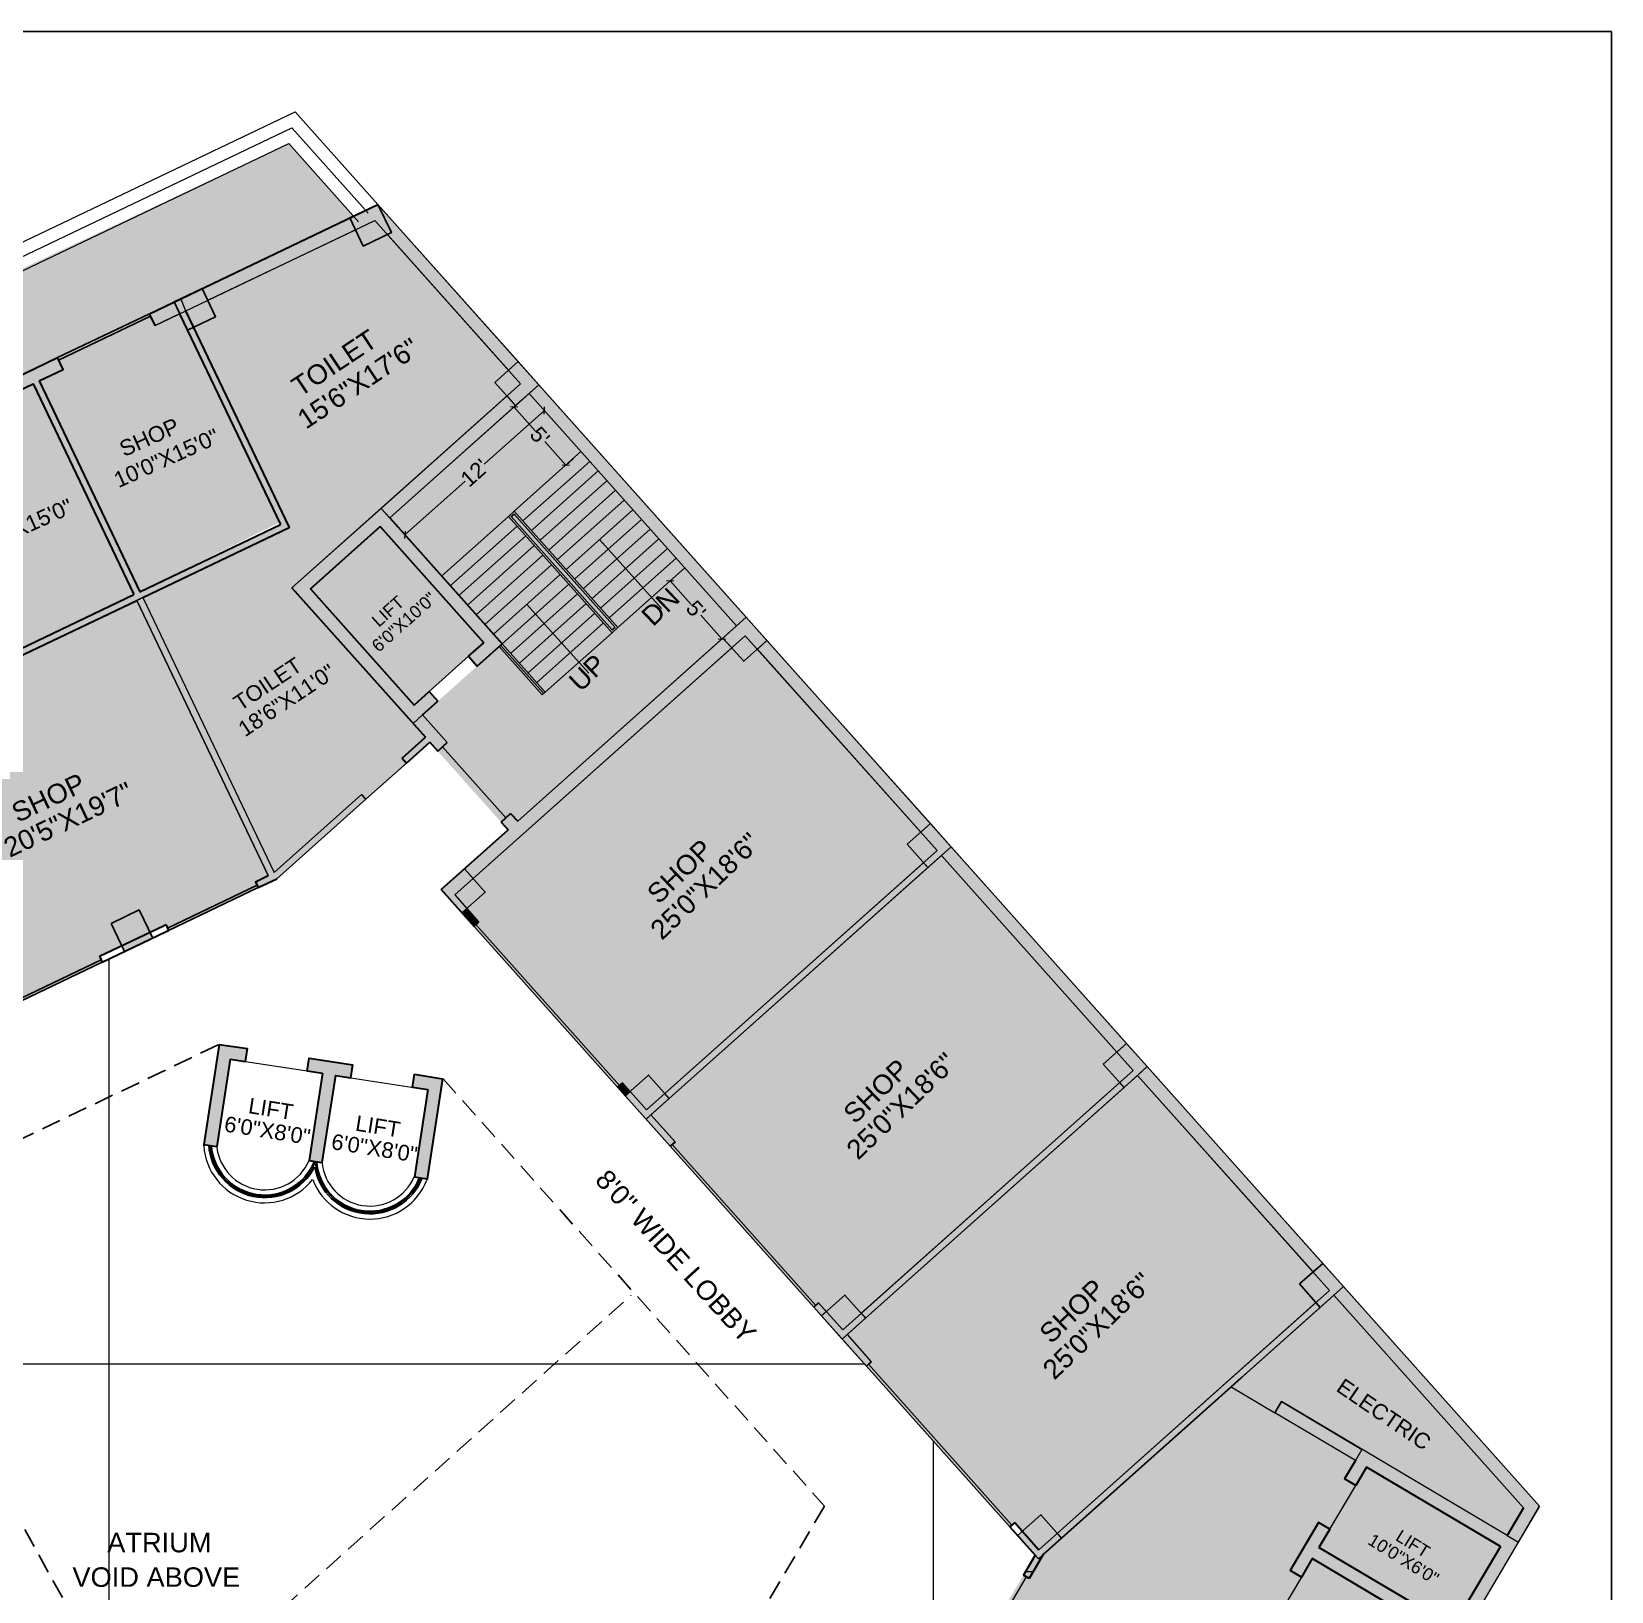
# Model space of a CAD drawing. Header units: inches. Extents: x -13956017 to 293115509, y -946740 to -305538.
# Drawn here: x 1197886 to 1199103, y -916675 to -915473 of the extents above; entities that cross this region are included whole.
import ezdxf

# ---------------------------------------------------------------- set-up
doc = ezdxf.new("R2010")
doc.units = ezdxf.units.IN
doc.header["$LTSCALE"] = 6
doc.header["$PDMODE"] = 2
doc.linetypes.add('DASHED', pattern=[0.75, 0.5, -0.25])
for name, color, linetype, lineweight in [('column', 240, 'Continuous', 25), ('floor hatch', 135, 'Continuous', 13), ('W', 250, 'Continuous', 5), ('wall', 7, 'Continuous', 30), ('wall high', 7, 'Continuous', 30)]:
    doc.layers.add(name, color=color, linetype=linetype, lineweight=lineweight)
for name, color, linetype in [('DIM', 7, 'Continuous'), ('TW', 5, 'Continuous'), ('WAL', 7, 'Continuous'), ('WID', 4, 'Continuous')]:
    doc.layers.add(name, color=color, linetype=linetype)
doc.styles.add('ARI', font='arial.ttf')
doc.linetypes.add('ZIGZAG', pattern='A,0.0001,-0.2,[131,ltypeshp.shx,S=0.2,R=0,X=-0.2,Y=0],-0.4,[131,ltypeshp.shx,S=0.2,R=180,X=0.2,Y=0],-0.2', length=0.8001)
doc.dimstyles.new('Copy(2) of AA', dxfattribs={"dimtxt": 12, "dimasz": 4, "dimexe": 0.18, "dimexo": 0, "dimgap": 0.09, "dimtad": 0, "dimdec": 0, "dimzin": 0, "dimdsep": 46, "dimlunit": 3, "dimtxsty": 'ARI', "dimblk": 'OBLIQUE', "dimcen": 0.09, "dimclrd": 7, "dimclre": 7, "dimclrt": 7, "dimadec": 0, "dimazin": 0, "dimtfac": 1, "dimtdec": 0, "dimtofl": 0, "dimtmove": 0, "dimatfit": 3, "dimfxl": 1, "dimtolj": 1, "dimtzin": 0, "dimlwd": 5, "dimlwe": 5, "dimarcsym": 0})

# ---------------------------------------------------------------- blocks, each defined once
blk = doc.blocks.new('_Oblique')
at = {"layer": 'DIM', "color": 0, "lineweight": -2}
blk.add_line((-0.5, -0.5), (0.5, 0.5), dxfattribs=at)
blk = doc.blocks.new('*D432')
at = {"layer": 'Defpoints', "color": 0, "ltscale": 10, "transparency": 16777216}
for p in [(1198280, -915763.9, 3969.1), (1198280.9, -915764.8), (1198172.6, -915859.8, 3969.1)]:
    blk.add_point(p, dxfattribs=at)
at = {"layer": 'W', "color": 7, "linetype": 'Continuous', "lineweight": 5, "ltscale": 10, "transparency": 16777216}
for p, q in [((1198280.9, -915764.8), (1198234.4, -915806.3)), ((1198280, -915763.9), (1198281, -915765)), ((1198173.4, -915860.7), (1198219.9, -915819.2)), ((1198172.6, -915859.8), (1198173.5, -915860.9))]:
    blk.add_line(p, q, dxfattribs=at)
at = {"layer": 'W', "color": 7, "lineweight": 5, "ltscale": 10, "transparency": 16777216, "xscale": 4, "yscale": 4, "zscale": 4}
for p, rotation in [((1198280.9, -915764.8), 41.74828806274309), ((1198173.4, -915860.7), 221.7482880627431)]:
    blk.add_blockref('_Oblique', p, dxfattribs=dict(at, rotation=rotation))
at = {"layer": 'W', "color": 7, "lineweight": 30, "ltscale": 10, "transparency": 16777216, "insert": (1198227.1, -915812.8), "char_height": 12, "attachment_point": 5, "rotation": 41.7483, "style": 'ARI'}
blk.add_mtext("\\A1;12'", dxfattribs=at)
blk = doc.blocks.new('*D433')
at = {"layer": 'Defpoints', "color": 0, "ltscale": 10, "transparency": 16777216}
for p in [(1198257.5, -915762.2), (1198263.4, -915756.9, 3969.1), (1198303.3, -915801.7, 3969.1)]:
    blk.add_point(p, dxfattribs=at)
at = {"layer": 'W', "color": 7, "linetype": 'Continuous', "lineweight": 5, "ltscale": 10, "transparency": 16777216}
for p, q in [((1198263.4, -915756.9), (1198257.3, -915762.3)), ((1198257.5, -915762.2), (1198273.7, -915780.4)), ((1198297.4, -915806.9), (1198281.2, -915788.7)), ((1198303.3, -915801.7), (1198297.3, -915807.1))]:
    blk.add_line(p, q, dxfattribs=at)
at = {"layer": 'W', "color": 7, "lineweight": 5, "ltscale": 10, "transparency": 16777216, "xscale": 4, "yscale": 4, "zscale": 4}
for p, rotation in [((1198257.5, -915762.2), 131.7482880627238), ((1198297.4, -915806.9), 311.7482880627239)]:
    blk.add_blockref('_Oblique', p, dxfattribs=dict(at, rotation=rotation))
at = {"layer": 'W', "color": 7, "lineweight": 30, "ltscale": 10, "transparency": 16777216, "insert": (1198277.4, -915784.6), "char_height": 12, "attachment_point": 5, "rotation": 311.7483, "style": 'ARI'}
blk.add_mtext("\\A1;5'", dxfattribs=at)
blk = doc.blocks.new('*D434')
at = {"layer": 'Defpoints', "color": 0, "ltscale": 10, "transparency": 16777216}
for p in [(1198380.1, -915894, 3969.1), (1198420.1, -915938.7, 3969.1), (1198417.7, -915940.8)]:
    blk.add_point(p, dxfattribs=at)
at = {"layer": 'W', "color": 7, "linetype": 'Continuous', "lineweight": 5, "ltscale": 10, "transparency": 16777216}
for p, q in [((1198380.1, -915894), (1198377.6, -915896.2)), ((1198377.8, -915896.1), (1198394, -915914.3)), ((1198417.7, -915940.8), (1198401.5, -915922.6)), ((1198420.1, -915938.7), (1198417.6, -915941))]:
    blk.add_line(p, q, dxfattribs=at)
at = {"layer": 'W', "color": 7, "lineweight": 5, "ltscale": 10, "transparency": 16777216, "xscale": 4, "yscale": 4, "zscale": 4}
for p, rotation in [((1198377.8, -915896.1), 131.7482880625018), ((1198417.7, -915940.8), 311.7482880625018)]:
    blk.add_blockref('_Oblique', p, dxfattribs=dict(at, rotation=rotation))
at = {"layer": 'W', "color": 7, "lineweight": 30, "ltscale": 10, "transparency": 16777216, "insert": (1198397.7, -915918.5), "char_height": 12, "attachment_point": 5, "rotation": 311.7483, "style": 'ARI'}
blk.add_mtext("\\A1;5'", dxfattribs=at)

msp = doc.modelspace()

# ---------------------------------------------------------------- hatches: boundary and pattern name
at = {"layer": 'column', "ltscale": 10}
h = msp.add_hatch(color=256, dxfattribs=at)
h.dxf.hatch_style = 1
h.paths.add_polyline_path([(1198131, -915616.5), (1198152.7, -915606.2), (1198163, -915627.8), (1198141.4, -915638.2)])
h = msp.add_hatch(color=256, dxfattribs=at)
h.dxf.hatch_style = 1
h.paths.add_polyline_path([(1197995.6, -915681.2), (1198017.2, -915670.9), (1198027.6, -915692.6), (1198005.9, -915702.9)])
h = msp.add_hatch(color=256, dxfattribs=at)
h.dxf.hatch_style = 1
h.paths.add_polyline_path([(1198242.7, -915743.2), (1198260.6, -915727.2), (1198276.6, -915745.1), (1198258.7, -915761.1)])
h = msp.add_hatch(color=256, dxfattribs=at)
h.dxf.hatch_style = 1
h.paths.add_polyline_path([(1198192.1, -915981.3), (1198180.5, -915991.7), (1198100.6, -915902.2), (1198154.3, -915854.3), (1198234.2, -915943.8), (1198222.5, -915954.2), (1198229.1, -915961.7), (1198248.3, -915944.6), (1198155.1, -915840.2), (1198086.4, -915901.4), (1198179.7, -916005.9), (1198187.1, -915999.2), (1198198.8, -915988.8)])
h = msp.add_hatch(color=256, dxfattribs=at)
h.dxf.hatch_style = 1
h.paths.add_polyline_path([(1198418.5, -915940.1), (1198436.4, -915924.1), (1198452.4, -915942), (1198434.5, -915958)])
h = msp.add_hatch(color=256, dxfattribs=at)
h.dxf.hatch_style = 1
h.paths.add_polyline_path([(1198560.4, -916099), (1198578.3, -916083), (1198594.2, -916101), (1198576.3, -916116.9)])
h = msp.add_hatch(color=256, dxfattribs=at)
h.dxf.hatch_style = 1
h.paths.add_polyline_path([(1198201.4, -916133.9), (1198219.3, -916117.9), (1198235.3, -916135.8), (1198217.4, -916151.8)])
h = msp.add_hatch(color=256, dxfattribs=at)
h.dxf.hatch_style = 1
h.paths.add_polyline_path([(1197947.2, -916159.9), (1197968.8, -916149.5), (1197979.2, -916171.2), (1197957.5, -916181.5)])
h = msp.add_hatch(color=256, dxfattribs=at)
h.dxf.hatch_style = 1
h.paths.add_polyline_path([(1198038.8, -916264.5), (1198050.7, -916266.3), (1198052.2, -916256.4), (1198030.4, -916253.1), (1198018.6, -916330.2), (1198028.5, -916331.7)])
h = msp.add_hatch(color=256, dxfattribs=at)
h.dxf.hatch_style = 1
h.paths.add_polyline_path([(1198711.5, -916268.4), (1198729.4, -916252.4), (1198745.4, -916270.3), (1198727.5, -916286.3)])
h = msp.add_hatch(color=256, dxfattribs=at)
h.dxf.hatch_style = 1
h.paths.add_polyline_path([(1198113.4, -916265.9), (1198099.6, -916263.7), (1198098.1, -916273.6), (1198110, -916275.4), (1198099.6, -916342.6), (1198109.5, -916344.2), (1198119.9, -916277), (1198131.7, -916278.8), (1198133.2, -916268.9)])
h = msp.add_hatch(color=256, dxfattribs=at)
h.dxf.hatch_style = 1
h.paths.add_polyline_path([(1198180.7, -916276.2), (1198179.2, -916286.1), (1198191, -916287.9), (1198180.7, -916355.1), (1198190.5, -916356.7), (1198202.4, -916279.6)])
h = msp.add_hatch(color=256, dxfattribs=at)
h.dxf.hatch_style = 1
h.paths.add_polyline_path([(1198343.2, -916292.8), (1198361.2, -916276.8), (1198377.1, -916294.7), (1198359.2, -916310.7)])
h = msp.add_hatch(color=256, dxfattribs=at)
h.dxf.hatch_style = 1
h.paths.add_polyline_path([(1198862.7, -916437.7), (1198880.6, -916421.8), (1198896.5, -916439.7), (1198878.6, -916455.7)])
h = msp.add_hatch(color=256, dxfattribs=at)
h.dxf.hatch_style = 1
h.paths.add_polyline_path([(1198494.4, -916462.2), (1198512.3, -916446.2), (1198528.3, -916464.1), (1198510.4, -916480.1)])
h = msp.add_hatch(color=256, dxfattribs=at)
h.dxf.hatch_style = 1
h.paths.add_polyline_path([(1198897.4, -916587.9), (1198910.8, -916565.1), (1199031.3, -916636.5), (1198942.6, -916786.2), (1198934, -916781.1), (1198822.1, -916714.8), (1198835.6, -916692), (1198844.2, -916697.1), (1198835.8, -916711.3), (1198939.1, -916772.5), (1198975.8, -916710.5), (1198872.5, -916649.3), (1198864.2, -916663.5), (1198855.6, -916658.4), (1198877.4, -916621.5), (1198886, -916626.6), (1198877.6, -916640.7), (1198980.9, -916701.9), (1199017.6, -916640), (1198914.3, -916578.8), (1198906, -916593)])
h = msp.add_hatch(color=256, dxfattribs=at)
h.dxf.hatch_style = 1
h.paths.add_polyline_path([(1198645.5, -916631.5), (1198663.5, -916615.5), (1198679.4, -916633.4), (1198661.5, -916649.4)])
at = {"layer": 'floor hatch', "ltscale": 5}
h = msp.add_hatch(dxfattribs=at)
h.set_pattern_fill('NET', color=9, scale=200, angle=90)
h.set_pattern_definition([(90, (225125.15, -30674.7), (-635, 4e-14), []), (180, (225125.15, -30674.7), (-8e-14, -635), [])])
h.paths.add_polyline_path([(1197503.3, -917116.9), (1197594.2, -917085.8), (1197588, -917067.8), (1197610.7, -917060), (1197616.9, -917078), (1197740.4, -917035.7), (1198104.7, -917108), (1198209.5, -917170.1), (1198219.2, -917153.8), (1198239.8, -917166), (1198230.1, -917182.3), (1198312.7, -917231.3), (1198659.1, -916646.7), (1198201.4, -916133.9), (1198252.9, -916087.9), (1198192.6, -916020.4), (1198074.8, -916125.5), (1197292.1, -916499.5)])
at = {"layer": 'W', "ltscale": 10}
h = msp.add_hatch(color=256, dxfattribs=at)
h.dxf.hatch_style = 1
h.paths.add_polyline_path([(1198021.5, -915679.9), (1198135.3, -915625.6), (1198131, -915616.5), (1198017.2, -915670.9)])
h.paths.add_polyline_path([(1198159.9, -915629.3), (1198163, -915627.8), (1198152.7, -915606.2), (1198260.6, -915727.2), (1198253.2, -915733.8)])
h.paths.add_polyline_path([(1198161.7, -915847.6), (1198258.7, -915761.1), (1198252.1, -915753.6), (1198155.1, -915840.2)])
h.paths.add_polyline_path([(1198429, -915930.8), (1198436.4, -915924.1), (1198276.6, -915745.1), (1198269.2, -915751.7)])
h.paths.add_polyline_path([(1198219.3, -916117.9), (1198252.9, -916087.9), (1198247.5, -916081.9), (1198254.9, -916075.2), (1198260.4, -916081.3), (1198418.5, -915940.1), (1198425.2, -915947.6), (1198226, -916125.4)])
h.paths.add_polyline_path([(1198445, -915948.7), (1198452.4, -915942), (1198578.3, -916083), (1198570.8, -916089.7)])
h.paths.add_polyline_path([(1198373.8, -916291), (1198573, -916113.2), (1198576.3, -916116.9), (1198377.1, -916294.7)])
h.paths.add_polyline_path([(1198359.2, -916310.7), (1198363, -916307.4), (1198381.6, -916328.2), (1198377.8, -916331.6)])
h.paths.add_polyline_path([(1198528.3, -916464.1), (1198727.5, -916286.3), (1198724.2, -916282.6), (1198525, -916460.3)])
h.paths.add_polyline_path([(1198510.4, -916480.1), (1198514.1, -916476.7), (1198532.7, -916497.6), (1198529, -916500.9)])
h.paths.add_polyline_path([(1198488.4, -916455.5), (1198492.2, -916452.1), (1198498.1, -916458.8), (1198494.4, -916462.2)])
h = msp.add_hatch(color=256, dxfattribs=at)
h.dxf.hatch_style = 1
h.paths.add_polyline_path([(1196961.5, -916175.3), (1197003.5, -916155.3), (1197007.8, -916164.3), (1196989.3, -916173.1), (1197066.9, -916335.5), (1197175.2, -916283.8), (1197097.6, -916121.4), (1197078.6, -916130.4), (1197074.3, -916121.4), (1197098.7, -916109.8), (1197102.1, -916119.2), (1197179.7, -916281.6), (1197288, -916229.9), (1197210.4, -916067.5), (1197191.4, -916076.5), (1197187.1, -916067.5), (1197229.1, -916047.5), (1197233.4, -916056.5), (1197214.9, -916065.3), (1197292.5, -916227.7), (1197400.8, -916176), (1197323.2, -916013.6), (1197304.2, -916022.6), (1197299.9, -916013.6), (1197323.2, -916002.5), (1197327.7, -916011.4), (1197405.3, -916173.9), (1197513.6, -916122.1), (1197436, -915959.7), (1197417, -915968.8), (1197412.7, -915959.7), (1197454.6, -915939.7), (1197458.9, -915948.7), (1197440.5, -915957.6), (1197518.1, -916120), (1197626.3, -916068.2), (1197548.7, -915905.8), (1197529.8, -915914.9), (1197525.5, -915905.8), (1197549.5, -915894.4), (1197553.3, -915903.7), (1197630.9, -916066.1), (1197739.1, -916014.3), (1197661.5, -915851.9), (1197642.6, -915861), (1197638.3, -915852), (1197680.2, -915831.9), (1197684.5, -915840.9), (1197666, -915849.8), (1197743.6, -916012.2), (1197851.9, -915960.5), (1197774.3, -915798), (1197755.4, -915807.1), (1197751.1, -915798.1), (1197775, -915786.6), (1197779.4, -915797.1), (1197856.4, -915958.3), (1197964.7, -915906.6), (1197887.1, -915744.2), (1197868.2, -915753.2), (1197863.8, -915744.2), (1197905.8, -915724.1), (1197910.1, -915733.2), (1197891.6, -915742), (1197969.2, -915904.4), (1198077.5, -915852.7), (1197999.9, -915690.3), (1197980.9, -915699.3), (1197976.6, -915690.3), (1198000.7, -915678.8), (1198005, -915689.3), (1198084.2, -915855), (1196936.8, -916403.2), (1196927.4, -916406.5), (1196864.2, -916221.8), (1196873.3, -916217.5), (1196881.1, -916240.3), (1196935.2, -916398.5), (1197062.4, -916337.7), (1196984.8, -916175.3), (1196965.9, -916184.3)])
h = msp.add_hatch(color=256, dxfattribs=at)
h.dxf.hatch_style = 1
h.paths.add_polyline_path([(1197966.9, -915911.1), (1197971.4, -915908.9), (1198072.6, -916120.8), (1198140, -916060.6), (1198143.4, -916064.3), (1198074.8, -916125.5), (1198060.5, -916132.3), (1198058.4, -916127.8), (1198068.2, -916123.1)])
h = msp.add_hatch(color=256, dxfattribs=at)
h.dxf.hatch_style = 1
h.paths.add_polyline_path([(1198179.7, -916005.9), (1198187.1, -915999.2), (1198206.1, -916020.5), (1198198.7, -916027.2), (1198192.6, -916020.4), (1198174.7, -916036.4), (1198171.4, -916032.6), (1198189.3, -916016.6)])
h = msp.add_hatch(color=256, dxfattribs=at)
h.dxf.hatch_style = 1
h.paths.add_polyline_path([(1198586.8, -916107.6), (1198594.2, -916101), (1198729.4, -916252.4), (1198721.9, -916259.1)])
h.paths.add_polyline_path([(1198737.9, -916277), (1198745.4, -916270.3), (1198880.6, -916421.8), (1198873.1, -916428.4)])
h.paths.add_polyline_path([(1198676.1, -916629.7), (1198875.3, -916451.9), (1198878.6, -916455.7), (1198810, -916516.9), (1198679.4, -916633.4)])
h.paths.add_polyline_path([(1198843.7, -916536.9), (1198848.8, -916528.3), (1198910.8, -916565.1), (1198905.7, -916573.7)])
h.paths.add_polyline_path([(1199022.7, -916631.4), (1199031.3, -916636.5), (1199047.6, -916608.9), (1198896.5, -916439.7), (1198889.1, -916446.3), (1199035.3, -916610.1)])
h = msp.add_hatch(color=256, dxfattribs=at)
h.dxf.hatch_style = 1
h.paths.add_polyline_path([(1198221.1, -916148.5), (1198230.4, -916158.9), (1198226.7, -916162.2), (1198217.4, -916151.8)])
h = msp.add_hatch(color=256, dxfattribs=at)
h.dxf.hatch_style = 1
h.paths.add_polyline_path([(1198343.2, -916292.8), (1198347, -916289.5), (1198341, -916282.8), (1198337.3, -916286.1)])
h = msp.add_hatch(color=256, dxfattribs=at)
h.dxf.hatch_style = 1
h.paths.add_polyline_path([(1198659.1, -916646.7), (1198661.5, -916649.4), (1198665.3, -916646.1), (1198654.3, -916664.6), (1198650, -916662)])
h = msp.add_hatch(dxfattribs=at)
h.set_pattern_fill('ANGLE', color=256, scale=11)
h.set_pattern_definition([(0, (225125.15, -30674.73), (0, 76.835), [55.88, -20.955]), (90, (225125.15, -30674.73), (-76.835, 5e-15), [55.88, -20.955])])
h.paths.add_polyline_path([(1198659.1, -916646.7), (1198661.5, -916649.4), (1198665.3, -916646.1), (1198654.3, -916664.6), (1198650, -916662)])
at = {"layer": 'WAL', "lineweight": 5, "ltscale": 0.6, "true_color": 0xffa8a8}
h = msp.add_hatch(dxfattribs=at)
h.set_pattern_fill('BRICK', color=21, angle=270)
h.set_pattern_definition([(270, (225125.152, -30674.727), (6.35, -1e-15), []), (0, (225125.152, -30674.727), (3e-15, 12.7), [6.35, -6.35]), (0, (225125.152, -30681.077), (3e-15, 12.7), [-6.35, 6.35])])
h.paths.add_polyline_path([(1196846.5, -916139.4), (1198084, -915559.2), (1198133.9, -915615.2), (1196873.3, -916217.5)])
at = {"layer": 'WAL', "lineweight": 9, "true_color": 0x5797dc}
h = msp.add_hatch(color=153, dxfattribs=at)
h.dxf.hatch_style = 1
h.paths.add_polyline_path([(1198010.4, -915700.7), (1198027.6, -915692.6), (1198021.5, -915679.9), (1198135.3, -915625.6), (1198141.4, -915638.2), (1198159.9, -915629.3), (1198253.2, -915733.8), (1198242.7, -915743.2), (1198252.1, -915753.6), (1198155.1, -915840.2), (1198086.4, -915901.4), (1198189.3, -916016.6), (1198171.4, -916032.6), (1198174.7, -916036.4), (1198143.4, -916064.3), (1198140, -916060.6), (1198072.6, -916120.8), (1197971.4, -915908.9), (1198084.2, -915855)])
at = {"layer": 'WAL', "lineweight": 9, "true_color": 0xde99a4}
h = msp.add_hatch(color=241, dxfattribs=at)
h.dxf.hatch_style = 1
h.paths.add_polyline_path([(1197905.8, -915724.1), (1197976.6, -915690.3), (1197980.9, -915699.3), (1197999.9, -915690.3), (1198076.7, -915851.1), (1197969.2, -915904.4), (1197891.6, -915742), (1197910.1, -915733.2)])
h = msp.add_hatch(color=241, dxfattribs=at)
h.dxf.hatch_style = 1
h.paths.add_polyline_path([(1197791.7, -915778.7), (1197863.8, -915744.2), (1197868.2, -915753.2), (1197887.1, -915744.2), (1197964.7, -915906.6), (1197856.4, -915958.3), (1197784.9, -915808.5), (1197802, -915800.3)])
at = {"layer": 'WAL', "lineweight": 9, "ltscale": 100, "true_color": 0xffae59}
h = msp.add_hatch(color=21, dxfattribs=at)
h.dxf.hatch_style = 1
h.paths.add_polyline_path([(1198187.1, -915999.2), (1198248.3, -915944.6), (1198161.7, -915847.6), (1198269.2, -915751.7), (1198429, -915930.8), (1198260.4, -916081.3), (1198254.9, -916075.2), (1198247.5, -916081.9), (1198198.7, -916027.2), (1198206.1, -916020.5)])
h = msp.add_hatch(color=21, dxfattribs=at)
h.dxf.hatch_style = 1
h.paths.add_polyline_path([(1198100.6, -915902.2), (1198154.3, -915854.3), (1198234.2, -915943.8), (1198180.5, -915991.7)])
at = {"layer": 'WAL', "lineweight": 9, "true_color": 0x878ddc}
h = msp.add_hatch(color=171, dxfattribs=at)
h.dxf.hatch_style = 1
h.paths.add_polyline_path([(1197745.8, -916016.7), (1197966.9, -915911.1), (1198068.2, -916123.1), (1198058.4, -916127.8), (1198060.5, -916132.3), (1197991.4, -916165.3), (1197989.3, -916160.8), (1197977, -916166.7), (1197968.8, -916149.5), (1197947.2, -916159.9), (1197955.4, -916177), (1197938.1, -916185.3), (1197940.3, -916189.8), (1197865.7, -916225.4), (1197863.6, -916220.9), (1197847.1, -916228.7)])
at = {"layer": 'WAL', "lineweight": 9, "ltscale": 100, "true_color": 0xb3beaa}
h = msp.add_hatch(color=253, dxfattribs=at)
h.dxf.hatch_style = 1
h.paths.add_polyline_path([(1198226, -916125.4), (1198425.2, -915947.6), (1198434.5, -915958), (1198445, -915948.7), (1198570.8, -916089.7), (1198560.4, -916099), (1198573, -916113.2), (1198373.8, -916291), (1198361.2, -916276.8), (1198347, -916289.5), (1198341, -916282.8), (1198337.3, -916286.1), (1198226.7, -916162.2), (1198230.4, -916158.9), (1198221.1, -916148.5), (1198235.3, -916135.8)])
h = msp.add_hatch(color=253, dxfattribs=at)
h.dxf.hatch_style = 1
h.paths.add_polyline_path([(1198363, -916307.4), (1198586.8, -916107.6), (1198721.9, -916259.1), (1198711.5, -916268.4), (1198724.2, -916282.6), (1198525, -916460.3), (1198512.3, -916446.2), (1198498.1, -916458.8), (1198492.2, -916452.1), (1198488.4, -916455.5), (1198377.8, -916331.6), (1198381.6, -916328.2)])
h = msp.add_hatch(color=253, dxfattribs=at)
h.dxf.hatch_style = 1
h.paths.add_polyline_path([(1198737.9, -916277), (1198873.1, -916428.4), (1198862.7, -916437.7), (1198875.3, -916451.9), (1198676.1, -916629.7), (1198663.5, -916615.5), (1198649.3, -916628.2), (1198643.3, -916621.5), (1198639.6, -916624.8), (1198529, -916500.9), (1198532.7, -916497.6), (1198514.1, -916476.7)])
h = msp.add_hatch(color=253, dxfattribs=at)
h.dxf.hatch_style = 1
h.paths.add_polyline_path([(1198810, -916516.9), (1198889.1, -916446.3), (1199035.3, -916610.1), (1199022.7, -916631.4), (1198848.8, -916528.3), (1198843.7, -916536.9)])
at = {"layer": 'WAL', "lineweight": 9, "ltscale": 100, "true_color": 0xffae59}
h = msp.add_hatch(color=21, dxfattribs=at)
h.dxf.hatch_style = 1
h.paths.add_polyline_path([(1198810, -916516.9), (1198905.7, -916573.7), (1198897.4, -916587.9), (1198906, -916593), (1198886, -916626.6), (1198877.4, -916621.5), (1198855.6, -916658.4), (1198864.2, -916663.5), (1198844.2, -916697.1), (1198835.6, -916692), (1198822.1, -916714.8), (1198934, -916781.1), (1198860.6, -916904.9), (1198602.5, -916752), (1198612.6, -916734.9), (1198608.3, -916732.4), (1198650, -916662), (1198654.3, -916664.6), (1198665.3, -916646.1), (1198679.4, -916633.4)])
h = msp.add_hatch(color=21, dxfattribs=at)
h.dxf.hatch_style = 1
h.paths.add_polyline_path([(1198877.6, -916640.7), (1198980.9, -916701.9), (1199017.6, -916640), (1198914.3, -916578.8)])
h = msp.add_hatch(color=21, dxfattribs=at)
h.dxf.hatch_style = 1
h.paths.add_polyline_path([(1198835.8, -916711.3), (1198939.1, -916772.5), (1198975.8, -916710.5), (1198872.5, -916649.3)])

# ---------------------------------------------------------------- linework, layer by layer
at = {"layer": 'column', "ltscale": 10}
msp.add_lwpolyline([(1198131, -915616.5), (1198152.7, -915606.2), (1198163, -915627.8), (1198141.4, -915638.2), (1198131, -915616.5)], dxfattribs=at)
at = {"layer": 'column', "ltscale": 10, "elevation": 3969.1}
for points in [[(1197995.6, -915681.2), (1198017.2, -915670.9), (1198027.6, -915692.6), (1198005.9, -915702.9), (1197995.6, -915681.2)], [(1198242.7, -915743.2), (1198260.6, -915727.2), (1198276.6, -915745.1), (1198258.7, -915761.1), (1198242.7, -915743.2)], [(1198192.1, -915981.3), (1198180.5, -915991.7), (1198100.6, -915902.2), (1198154.3, -915854.3), (1198234.2, -915943.8), (1198222.5, -915954.2), (1198229.1, -915961.7), (1198248.3, -915944.6), (1198155.1, -915840.2), (1198086.4, -915901.4), (1198179.7, -916005.9), (1198187.1, -915999.2), (1198187.1, -915999.2), (1198198.8, -915988.8), (1198192.1, -915981.3)], [(1198418.5, -915940.1), (1198436.4, -915924.1), (1198452.4, -915942), (1198434.5, -915958), (1198418.5, -915940.1)], [(1198560.4, -916099), (1198578.3, -916083), (1198594.2, -916101), (1198576.3, -916116.9), (1198560.4, -916099)], [(1198201.4, -916133.9), (1198219.3, -916117.9), (1198235.3, -916135.8), (1198217.4, -916151.8), (1198201.4, -916133.9)], [(1197947.2, -916159.9), (1197968.8, -916149.5), (1197979.2, -916171.2), (1197957.5, -916181.5), (1197947.2, -916159.9)], [(1198038.8, -916264.5), (1198050.7, -916266.3), (1198052.2, -916256.4), (1198030.4, -916253.1), (1198018.6, -916330.2), (1198028.5, -916331.7), (1198038.8, -916264.5)], [(1198711.5, -916268.4), (1198729.4, -916252.4), (1198745.4, -916270.3), (1198727.5, -916286.3), (1198711.5, -916268.4)], [(1198113.4, -916265.9), (1198099.6, -916263.7), (1198098.1, -916273.6), (1198110, -916275.4), (1198099.6, -916342.6), (1198109.5, -916344.2), (1198119.9, -916277), (1198131.7, -916278.8), (1198133.2, -916268.9), (1198113.4, -916265.9)], [(1198180.7, -916276.2), (1198179.2, -916286.1), (1198191, -916287.9), (1198180.7, -916355.1), (1198190.5, -916356.7), (1198202.4, -916279.6), (1198180.7, -916276.2)], [(1198343.2, -916292.8), (1198361.2, -916276.8), (1198377.1, -916294.7), (1198359.2, -916310.7), (1198343.2, -916292.8)], [(1198862.7, -916437.7), (1198880.6, -916421.8), (1198896.5, -916439.7), (1198878.6, -916455.7), (1198862.7, -916437.7)], [(1198494.4, -916462.2), (1198512.3, -916446.2), (1198528.3, -916464.1), (1198510.4, -916480.1), (1198494.4, -916462.2)], [(1198645.5, -916631.5), (1198663.5, -916615.5), (1198679.4, -916633.4), (1198661.5, -916649.4), (1198645.5, -916631.5)]]:
    msp.add_lwpolyline(points, dxfattribs=at)
at = {"layer": 'TW', "ltscale": 10}
for p, q in [((1197905.8, -915724.1, 3969.1), (1197976.6, -915690.3, 3969.1)), ((1197906.6, -915726, 3969.1), (1197977.5, -915692.1, 3969.1)), ((1198246.1, -915946.6, 3969.1), (1198279.3, -915983.9, 3969.1)), ((1198247.2, -915945.6, 3969.1), (1198280.5, -915982.9, 3969.1)), ((1198248.3, -915944.6, 3969.1), (1198281.6, -915981.9, 3969.1)), ((1198281.6, -915981.9, 3969.1), (1198279.3, -915983.9, 3969.1)), ((1197990.6, -916163.5, 3969.1), (1198059.7, -916130.5, 3969.1)), ((1197991.4, -916165.3, 3969.1), (1198060.5, -916132.3, 3969.1)), ((1198226.7, -916162.2, 3969.1), (1198337.3, -916286.1, 3969.1)), ((1198228.2, -916160.9, 3969.1), (1198338.8, -916284.8, 3969.1)), ((1197939.4, -916188, 3969.1), (1197864.9, -916223.6, 3969.1)), ((1197940.3, -916189.8, 3969.1), (1197865.7, -916225.4, 3969.1)), ((1198198.1, -916278.8, 3969.1), (1198198.1, -916278.9, 3969.1)), ((1198377.8, -916331.6, 3969.1), (1198488.4, -916455.5, 3969.1)), ((1198379.3, -916330.2, 3969.1), (1198489.9, -916454.1, 3969.1)), ((1198529, -916500.9, 3969.1), (1198639.6, -916624.8, 3969.1)), ((1198530.5, -916499.6, 3969.1), (1198641.1, -916623.5, 3969.1))]:
    msp.add_line(p, q, dxfattribs=at)
at = {"layer": 'TW', "ltscale": 10, "elevation": 3969.1}
msp.add_lwpolyline([(1198337.5, -915932), (1198257.6, -915842.4), (1198253.2, -915846.4), (1198333.1, -915936), (1198337.5, -915932)], dxfattribs=at)
msp.add_lwpolyline([(1198335.4, -915931.9), (1198257.5, -915844.6), (1198255.3, -915846.6), (1198333.2, -915933.8)], close=True, dxfattribs=at)
at = {"layer": 'W', "ltscale": 10}
for p, q in [((1198088.9, -915534.7), (1198152.7, -915606.2)), ((1198086.4, -915547), (1198145.2, -915612.8)), ((1198084, -915559.2), (1198137.7, -915619.5)), ((1198152.7, -915606.2, 3969.1), (1199047.6, -916608.9, 3969.1)), ((1197980.9, -915699.3, 3969.1), (1198150.2, -915618.4, 3969.1)), ((1198150.2, -915618.4, 3969.1), (1198262.5, -915744.3, 3969.1)), ((1198086.4, -915901.4, 3969.1), (1198262.5, -915744.3, 3969.1)), ((1198161.7, -915847.6, 3969.1), (1198269.2, -915751.7, 3969.1)), ((1198269.2, -915751.7, 3969.1), (1198429, -915930.8, 3969.1)), ((1198257.6, -915842.4, 3969.1), (1198309.1, -915796.5, 3969.1)), ((1198264.3, -915849.9, 3969.1), (1198315.8, -915804, 3969.1)), ((1198271, -915857.4, 3969.1), (1198322.4, -915811.4, 3969.1)), ((1198277.6, -915864.8, 3969.1), (1198329.1, -915818.9, 3969.1)), ((1198284.3, -915872.3, 3969.1), (1198335.8, -915826.3, 3969.1)), ((1198290.9, -915879.7, 3969.1), (1198342.4, -915833.8, 3969.1)), ((1198297.6, -915887.2, 3969.1), (1198349.1, -915841.3, 3969.1)), ((1198201.7, -915892.4, 3969.1), (1198253.2, -915846.4, 3969.1)), ((1198208.3, -915899.8, 3969.1), (1198259.8, -915853.9, 3969.1)), ((1198304.2, -915894.7, 3969.1), (1198355.7, -915848.7, 3969.1)), ((1198215, -915907.3, 3969.1), (1198266.5, -915861.4, 3969.1)), ((1198310.9, -915902.1, 3969.1), (1198362.4, -915856.2, 3969.1)), ((1198317.6, -915909.6, 3969.1), (1198369, -915863.6, 3969.1)), ((1198221.7, -915914.8, 3969.1), (1198273.1, -915868.8, 3969.1)), ((1198228.3, -915922.2, 3969.1), (1198279.8, -915876.3, 3969.1)), ((1198324.2, -915917.1, 3969.1), (1198375.7, -915871.1, 3969.1)), ((1198330.9, -915924.5, 3969.1), (1198382.4, -915878.6, 3969.1)), ((1198235, -915929.7, 3969.1), (1198286.5, -915883.7, 3969.1)), ((1198337.5, -915932, 3969.1), (1198389, -915886, 3969.1)), ((1198241.6, -915937.1, 3969.1), (1198293.1, -915891.2, 3969.1)), ((1198248.3, -915944.6, 3969.1), (1198299.8, -915898.7, 3969.1)), ((1197966.9, -915911.1, 3969.1), (1198068.2, -916123.1, 3969.1)), ((1197966.9, -915911.1, 3969.1), (1198068.2, -916123.1, 3969.1)), ((1197971.4, -915908.9, 3969.1), (1198072.6, -916120.8, 3969.1)), ((1197971.4, -915908.9, 3969.1), (1198072.6, -916120.8, 3969.1)), ((1198254.9, -915952.1, 3969.1), (1198306.4, -915906.1, 3969.1)), ((1198261.6, -915959.5, 3969.1), (1198313.1, -915913.6, 3969.1)), ((1198268.3, -915967, 3969.1), (1198319.7, -915921, 3969.1)), ((1198211.8, -916138, 3969.1), (1198435.6, -915938.3, 3969.1)), ((1198260.4, -916081.3, 3969.1), (1198429, -915930.8, 3969.1)), ((1198274.9, -915974.5, 3969.1), (1198326.4, -915928.5, 3969.1)), ((1198281.6, -915981.9, 3969.1), (1198333.1, -915936, 3969.1)), ((1198435.6, -915938.3, 3969.1), (1198583.5, -916103.9, 3969.1)), ((1198222.5, -915954.2, 3969.1), (1198192.1, -915981.3, 3969.1)), ((1198187.1, -915999.2, 3969.1), (1198206.1, -916020.5, 3969.1)), ((1198143.4, -916064.3, 3969.1), (1198174.7, -916036.4, 3969.1)), ((1198072.6, -916120.8, 3969.1), (1198140, -916060.6, 3969.1)), ((1198074.8, -916125.5, 3969.1), (1198143.4, -916064.3, 3969.1)), ((1198359.6, -916303.6, 3969.1), (1198583.5, -916103.9, 3969.1)), ((1198363, -916307.4, 3969.1), (1198586.8, -916107.6, 3969.1)), ((1198586.8, -916107.6, 3969.1), (1198734.6, -916273.2, 3969.1)), ((1198211.8, -916138, 3969.1), (1198230.4, -916158.9, 3969.1)), ((1198230.4, -916158.9, 3969.1), (1198226.7, -916162.2, 3969.1)), ((1198050.7, -916266.3, 3969.1), (1198098.1, -916273.6, 3969.1)), ((1198131.7, -916278.8, 3969.1), (1198185.1, -916287, 3969.1)), ((1198510.8, -916473, 3969.1), (1198734.6, -916273.2, 3969.1)), ((1198514.1, -916476.7, 3969.1), (1198737.9, -916277, 3969.1)), ((1198737.9, -916277, 3969.1), (1198885.8, -916442.6, 3969.1)), ((1198341, -916282.8, 3969.1), (1198337.3, -916286.1, 3969.1)), ((1198337.3, -916286.1, 3969.1), (1198377.8, -916331.6, 3969.1)), ((1198341, -916282.8, 3969.1), (1198359.6, -916303.6, 3969.1)), ((1198363, -916307.4, 3969.1), (1198381.6, -916328.2, 3969.1)), ((1198661.9, -916642.4, 3969.1), (1198885.8, -916442.6, 3969.1)), ((1198817.8, -916510, 3969.1), (1198889.1, -916446.3, 3969.1)), ((1198889.1, -916446.3, 3969.1), (1199035.3, -916610.1, 3969.1)), ((1198488.4, -916455.5, 3969.1), (1198529, -916500.9, 3969.1)), ((1198492.2, -916452.1, 3969.1), (1198510.8, -916473, 3969.1)), ((1198514.1, -916476.7, 3969.1), (1198532.7, -916497.6, 3969.1)), ((1198810, -916516.9, 3969.1), (1198843.7, -916536.9, 3969.1)), ((1198848.8, -916528.3, 3969.1), (1198843.7, -916536.9, 3969.1)), ((1199022.7, -916631.4, 3969.1), (1198848.8, -916528.3, 3969.1)), ((1198905.7, -916573.7, 3969.1), (1198843.7, -916536.9, 3969.1)), ((1198886, -916626.6, 3969.1), (1198906, -916593, 3969.1)), ((1199047.6, -916608.9, 3969.1), (1198298.3, -917873.6, 3969.1)), ((1198864.2, -916663.5, 3969.1), (1198844.2, -916697.1, 3969.1))]:
    msp.add_line(p, q, dxfattribs=at)
at = {"layer": 'W', "lineweight": 30, "ltscale": 10}
for p, q in [((1197980.9, -915699.3, 3969.1), (1197976.6, -915690.3, 3969.1)), ((1197999.9, -915690.3, 3969.1), (1198077.5, -915852.7, 3969.1)), ((1197999.9, -915690.3, 3969.1), (1198077.5, -915852.7, 3969.1)), ((1198004.4, -915688.1, 3969.1), (1198084.2, -915855, 3969.1)), ((1198004.4, -915688.1, 3969.1), (1198084.2, -915855, 3969.1)), ((1197910.1, -915733.2, 3969.1), (1197905.8, -915724.1, 3969.1)), ((1197868.2, -915753.2, 3969.1), (1197887.1, -915744.2, 3969.1)), ((1197887.1, -915744.2, 3969.1), (1197964.7, -915906.6, 3969.1)), ((1197887.1, -915744.2, 3969.1), (1197964.7, -915906.6, 3969.1)), ((1197891.6, -915742, 3969.1), (1197910.1, -915733.2, 3969.1)), ((1197891.6, -915742, 3969.1), (1197969.2, -915904.4, 3969.1)), ((1197891.6, -915742, 3969.1), (1197969.2, -915904.4, 3969.1)), ((1197969.2, -915904.4, 3969.1), (1198077.5, -915852.7, 3969.1)), ((1198161.7, -915847.6, 3969.1), (1198248.3, -915944.6, 3969.1)), ((1197971.4, -915908.9, 3969.1), (1198084.2, -915855, 3969.1)), ((1198100.6, -915902.2, 3969.1), (1198154.3, -915854.3, 3969.1)), ((1198154.3, -915854.3, 3969.1), (1198234.2, -915943.8, 3969.1)), ((1198086.4, -915901.4, 3969.1), (1198189.3, -916016.6, 3969.1)), ((1198100.6, -915902.2, 3969.1), (1198180.5, -915991.7, 3969.1)), ((1197745.8, -916016.7, 3969.1), (1197966.9, -915911.1, 3969.1)), ((1197856.4, -915958.3, 3969.1), (1197964.7, -915906.6, 3969.1)), ((1198222.5, -915954.2, 3969.1), (1198234.2, -915943.8, 3969.1)), ((1198229.1, -915961.7, 3969.1), (1198248.3, -915944.6, 3969.1)), ((1198222.5, -915954.2, 3969.1), (1198229.1, -915961.7, 3969.1)), ((1198180.5, -915991.7, 3969.1), (1198192.1, -915981.3, 3969.1)), ((1198192.1, -915981.3, 3969.1), (1198198.8, -915988.8, 3969.1)), ((1198187.1, -915999.2, 3969.1), (1198198.8, -915988.8, 3969.1)), ((1198171.4, -916032.6, 3969.1), (1198189.3, -916016.6, 3969.1)), ((1198174.7, -916036.4, 3969.1), (1198192.6, -916020.4, 3969.1)), ((1198192.6, -916020.4, 3969.1), (1198198.7, -916027.2, 3969.1)), ((1198198.7, -916027.2, 3969.1), (1198206.1, -916020.5, 3969.1)), ((1198171.4, -916032.6, 3969.1), (1198174.7, -916036.4, 3969.1)), ((1198140, -916060.6, 3969.1), (1198143.4, -916064.3, 3969.1)), ((1198247.5, -916081.9, 3969.1), (1198254.9, -916075.2, 3969.1)), ((1198247.5, -916081.9, 3969.1), (1198252.9, -916087.9, 3969.1)), ((1198254.9, -916075.2, 3969.1), (1198260.4, -916081.3, 3969.1)), ((1198201.4, -916133.9, 3969.1), (1198252.9, -916087.9, 3969.1)), ((1198058.4, -916127.8, 3969.1), (1198068.2, -916123.1, 3969.1)), ((1198058.4, -916127.8, 3969.1), (1198060.5, -916132.3, 3969.1)), ((1198060.5, -916132.3, 3969.1), (1198074.8, -916125.5, 3969.1)), ((1198201.4, -916133.9, 3969.1), (1198226.7, -916162.2, 3969.1)), ((1197938.1, -916185.3, 3969.1), (1197987.5, -916161.7, 3969.1)), ((1197940.3, -916189.8, 3969.1), (1197989.6, -916166.2, 3969.1)), ((1197987.5, -916161.7, 3969.1), (1197989.3, -916160.8, 3969.1)), ((1197989.3, -916160.8, 3969.1), (1197991.4, -916165.3, 3969.1)), ((1197989.6, -916166.2, 3969.1), (1197991.4, -916165.3, 3969.1)), ((1197938.1, -916185.3, 3969.1), (1197940.3, -916189.8, 3969.1)), ((1198030.4, -916253.1, 3969.1), (1198018.6, -916330.2, 3969.1)), ((1198030.4, -916253.1, 3969.1), (1198052.2, -916256.4, 3969.1)), ((1198038.8, -916264.5, 3969.1), (1198028.5, -916331.7, 3969.1)), ((1198038.8, -916264.5, 3969.1), (1198050.7, -916266.3, 3969.1)), ((1198050.7, -916266.3, 3969.1), (1198052.2, -916256.4, 3969.1)), ((1198098.1, -916273.6, 3969.1), (1198099.6, -916263.7, 3969.1)), ((1198099.6, -916263.7, 3969.1), (1198133.2, -916268.9, 3969.1)), ((1198098.1, -916273.6, 3969.1), (1198110, -916275.4, 3969.1)), ((1198110, -916275.4, 3969.1), (1198099.6, -916342.6, 3969.1)), ((1198119.9, -916277, 3969.1), (1198109.5, -916344.2, 3969.1)), ((1198119.9, -916277, 3969.1), (1198131.7, -916278.8, 3969.1)), ((1198131.7, -916278.8, 3969.1), (1198133.2, -916268.9, 3969.1)), ((1198179.2, -916286.1, 3969.1), (1198180.7, -916276.2, 3969.1)), ((1198180.7, -916276.2, 3969.1), (1198202.4, -916279.6, 3969.1)), ((1198202.4, -916279.6, 3969.1), (1198190.5, -916356.7, 3969.1)), ((1198179.2, -916286.1, 3969.1), (1198191, -916287.9, 3969.1)), ((1198191, -916287.9, 3969.1), (1198180.7, -916355.1, 3969.1)), ((1198381.6, -916328.2, 3969.1), (1198377.8, -916331.6, 3969.1)), ((1198018.6, -916330.2, 3969.1), (1198018.4, -916331.3, 3969.1)), ((1198018.6, -916330.2, 3969.1), (1198028.5, -916331.7, 3969.1)), ((1198099.6, -916342.6, 3969.1), (1198109.5, -916344.2, 3969.1)), ((1198180.7, -916355.1, 3969.1), (1198190.5, -916356.7, 3969.1)), ((1198190.5, -916356.7, 3969.1), (1198190.4, -916357.8, 3969.1)), ((1198492.2, -916452.1, 3969.1), (1198488.4, -916455.5, 3969.1)), ((1198532.7, -916497.6, 3969.1), (1198529, -916500.9, 3969.1)), ((1198817.8, -916510, 3969.1), (1198810, -916516.9, 3969.1)), ((1198665.3, -916646.1, 3969.1), (1198810, -916516.9, 3969.1)), ((1198810, -916516.9, 3969.1), (1198810, -916516.9, 3969.1)), ((1198905.7, -916573.7, 3969.1), (1198897.4, -916587.9, 3969.1)), ((1198914.3, -916578.8, 3969.1), (1198906, -916593, 3969.1)), ((1199017.6, -916640, 3969.1), (1198914.3, -916578.8, 3969.1)), ((1198906, -916593, 3969.1), (1198897.4, -916587.9, 3969.1)), ((1199035.3, -916610.1, 3969.1), (1199022.7, -916631.4, 3969.1)), ((1198643.3, -916621.5, 3969.1), (1198639.6, -916624.8, 3969.1)), ((1198639.6, -916624.8, 3969.1), (1198659.1, -916646.7, 3969.1)), ((1198643.3, -916621.5, 3969.1), (1198661.9, -916642.4, 3969.1)), ((1198877.4, -916621.5, 3969.1), (1198855.6, -916658.4, 3969.1)), ((1198886, -916626.6, 3969.1), (1198877.4, -916621.5, 3969.1)), ((1198886, -916626.6, 3969.1), (1198877.6, -916640.7, 3969.1)), ((1198980.9, -916701.9, 3969.1), (1198877.6, -916640.7, 3969.1)), ((1199017.6, -916640, 3969.1), (1198980.9, -916701.9, 3969.1)), ((1198659.1, -916646.7, 3969.1), (1198650, -916662, 3969.1)), ((1198665.3, -916646.1, 3969.1), (1198654.3, -916664.6, 3969.1)), ((1198872.5, -916649.3, 3969.1), (1198864.2, -916663.5, 3969.1)), ((1198975.8, -916710.5, 3969.1), (1198872.5, -916649.3, 3969.1)), ((1198654.3, -916664.6, 3969.1), (1198650, -916662, 3969.1)), ((1198864.2, -916663.5, 3969.1), (1198855.6, -916658.4, 3969.1))]:
    msp.add_line(p, q, dxfattribs=at)
at = {"layer": 'W', "linetype": 'ZIGZAG', "ltscale": 2}
for p, q in [((1198251.2, -916078.5, 3969.1), (1198202.4, -916023.9, 3969.1)), ((1198652.2, -916663.3, 3969.1), (1198610.5, -916733.6, 3969.1))]:
    msp.add_line(p, q, dxfattribs=at)
at = {"layer": 'W', "ltscale": 10, "elevation": 3969.1}
for points in [[(1196834.2, -916134.2), (1198088.9, -915534.7)], [(1196846.5, -916139.4), (1198086.4, -915547)], [(1196858.9, -916144.5), (1198084, -915559.2)], [(1197863.8, -915744.2), (1197905.8, -915724.1), (1197910.1, -915733.2), (1197891.6, -915742), (1197969.2, -915904.4), (1198077.5, -915852.7), (1197999.9, -915690.3), (1197980.9, -915699.3), (1197976.6, -915690.3), (1198000.7, -915678.8), (1198005, -915689.3), (1198084.2, -915855), (1196936.8, -916403.2)], [(1197856.4, -915958.3), (1197964.7, -915906.6), (1197887.1, -915744.2), (1197868.2, -915753.2)]]:
    msp.add_lwpolyline(points, dxfattribs=at)
at = {"layer": 'W', "lineweight": 30, "ltscale": 10, "elevation": 3969.1}
for points in [[(1197976.6, -915690.3), (1198152.7, -915606.2)], [(1197863.8, -915744.2), (1197905.8, -915724.1)]]:
    msp.add_lwpolyline(points, dxfattribs=at)
at = {"layer": 'W', "ltscale": 10}
msp.add_lwpolyline([(1198159.9, -915629.3), (1198163, -915627.8), (1198152.7, -915606.2), (1198260.6, -915727.2), (1198253.2, -915733.8)], close=True, dxfattribs=at)
at = {"layer": 'W', "ltscale": 10, "elevation": 3969.1}
for points in [[(1198021.5, -915679.9), (1198135.3, -915625.6), (1198131, -915616.5), (1198017.2, -915670.9)], [(1198161.7, -915847.6), (1198258.7, -915761.1), (1198252.1, -915753.6), (1198155.1, -915840.2)], [(1198429, -915930.8), (1198436.4, -915924.1), (1198276.6, -915745.1), (1198269.2, -915751.7)], [(1197966.9, -915911.1), (1197971.4, -915908.9), (1198072.6, -916120.8), (1198140, -916060.6), (1198143.4, -916064.3), (1198074.8, -916125.5), (1198060.5, -916132.3), (1198058.4, -916127.8), (1198068.2, -916123.1)], [(1198219.3, -916117.9), (1198252.9, -916087.9), (1198247.5, -916081.9), (1198254.9, -916075.2), (1198260.4, -916081.3), (1198418.5, -915940.1), (1198425.2, -915947.6), (1198226, -916125.4)], [(1198445, -915948.7), (1198452.4, -915942), (1198578.3, -916083), (1198570.8, -916089.7)], [(1198179.7, -916005.9), (1198187.1, -915999.2), (1198206.1, -916020.5), (1198198.7, -916027.2), (1198192.6, -916020.4), (1198174.7, -916036.4), (1198171.4, -916032.6), (1198189.3, -916016.6)], [(1198586.8, -916107.6), (1198594.2, -916101), (1198729.4, -916252.4), (1198721.9, -916259.1)], [(1198373.8, -916291), (1198573, -916113.2), (1198576.3, -916116.9), (1198377.1, -916294.7)], [(1198221.1, -916148.5), (1198230.4, -916158.9), (1198226.7, -916162.2), (1198217.4, -916151.8)], [(1198737.9, -916277), (1198745.4, -916270.3), (1198880.6, -916421.8), (1198873.1, -916428.4)], [(1198343.2, -916292.8), (1198347, -916289.5), (1198341, -916282.8), (1198337.3, -916286.1)], [(1198528.3, -916464.1), (1198727.5, -916286.3), (1198724.2, -916282.6), (1198525, -916460.3)], [(1198359.2, -916310.7), (1198363, -916307.4), (1198381.6, -916328.2), (1198377.8, -916331.6)], [(1199022.7, -916631.4), (1199031.3, -916636.5), (1199047.6, -916608.9), (1198896.5, -916439.7), (1198889.1, -916446.3), (1199035.3, -916610.1)], [(1198488.4, -916455.5), (1198492.2, -916452.1), (1198498.1, -916458.8), (1198494.4, -916462.2)], [(1198676.1, -916629.7), (1198875.3, -916451.9), (1198878.6, -916455.7), (1198810, -916516.9), (1198679.4, -916633.4)], [(1198510.4, -916480.1), (1198514.1, -916476.7), (1198532.7, -916497.6), (1198529, -916500.9)], [(1198843.7, -916536.9), (1198848.8, -916528.3), (1198910.8, -916565.1), (1198905.7, -916573.7)], [(1198659.1, -916646.7), (1198661.5, -916649.4), (1198665.3, -916646.1), (1198654.3, -916664.6), (1198650, -916662)]]:
    msp.add_lwpolyline(points, close=True, dxfattribs=at)
at = {"layer": 'W', "ltscale": 10}
for centre, radius, start, end in [((1198065.4, -916328.1, 3969.1), 47.1, 183.8855, 321.6672), ((1198065.4, -916328.1, 3969.1), 37.1, 185.4938, 336.9937), ((1198146.5, -916340.6, 3969.1), 37.1, 185.4938, 336.9937), ((1198146.5, -916340.6, 3969.1), 47.1, 200.8203, 338.602)]:
    msp.add_arc(centre, radius, start, end, dxfattribs=at)
at = {"layer": 'wall', "linetype": 'DASHED', "lineweight": 25, "ltscale": 5}
for p, q in [((1197467.8, -916521.9, 3969.1), (1198030.2, -916253.2, 3969.1)), ((1198202.8, -916279.6, 3969.1), (1198496.7, -916608.9, 3969.1)), ((1197750.6, -916390.1, 3969.1), (1198164.6, -917143.5, 3969.1)), ((1197661, -917062.9, 5922.9), (1198347.6, -916446.4, 3969.1)), ((1198496.7, -916608.9, 3969.1), (1198175.9, -917150.2, 3969.1))]:
    msp.add_line(p, q, dxfattribs=at)
at = {"layer": 'wall high', "lineweight": 25}
msp.add_lwpolyline([(1196797.1, -915473), (1199103, -915473), (1199103, -918028.3), (1196797.1, -918028.3)], close=True, dxfattribs=at)
at = {"layer": 'WID', "ltscale": 10}
for centre, radius, start, end in [((1198065.4, -916328.1, 3969.1), 43.1, 183.4787, 333.1098), ((1198065.4, -916328.1, 3969.1), 42.1, 183.7737, 337.8699), ((1198065.4, -916328.1, 3969.1), 41.1, 184.0834, 338.4042), ((1198146.5, -916340.6, 3969.1), 43.1, 189.3778, 339.0088), ((1198146.5, -916340.6, 3969.1), 42.1, 184.6177, 338.7139), ((1198146.5, -916340.6, 3969.1), 41.1, 184.0834, 338.4042)]:
    msp.add_arc(centre, radius, start, end, dxfattribs=at)

# ---------------------------------------------------------------- texts
at = {"layer": 'wall', "lineweight": 25, "style": 'ARI'}
for s, height, rotation, p in [('TOILET', 15, 33.6681, (1198092.7, -915754.7, -3969.1)), ('15\'6"X17\'6"', 15, 33.6681, (1198097.2, -915779.7, -3969.1)), ('10\'0"X15\'0"', 12.15, 24.1439, (1197952.8, -915824.7, -754.1)), ('SHOP', 12.15, 24.1439, (1197957, -915800.8, -754.1)), ('10\'0"X15\'0"', 12.15, 24.1439, (1197840, -915878.6, -754.1)), ('DN', 15, 43.8358, (1198364.6, -915931.9)), ('LIFT', 9.6, 41.8158, (1198153.3, -915932.3, -5080.5)), ('6\'0"X10\'0"', 9.6, 41.8158, (1198153.2, -915951.6, -5080.5)), ('TOILET', 12, 33.6681, (1198046.6, -915996.7, -3175.3)), ('18\'6"X11\'0"', 12, 33.6681, (1198050.2, -916016.7, -3175.3)), ('UP', 15, 43.8358, (1198308.7, -915982.3)), ('SHOP', 15, 25.3252, (1197875.1, -916082.6, -7938.2)), ('20\'5"X19\'7"', 15, 25.3252, (1197869, -916109.5, -7938.2)), ('SHOP', 15, 43.8358, (1198368.9, -916145.8, -3969.1)), ('25\'0"X18\'6"', 15, 43.8358, (1198371.4, -916173.5, -3969.1)), ('SHOP', 15, 43.8358, (1198520.1, -916315.1, -3969.1)), ('25\'0"X18\'6"', 15, 43.8358, (1198522.5, -916342.9, -3969.1)), ('LIFT', 12, 351.0233, (1198052.2, -916306)), ('6\'0"X8\'0"', 12, 351.0233, (1198033.6, -916320.1)), ('LIFT', 12, 351.0233, (1198134.7, -916319.5)), ('6\'0"X8\'0"', 12, 351.0233, (1198116.1, -916333.7)), ('8\'0" WIDE LOBBY', 15, 312.3027, (1198319.1, -916358.2, -3969.1)), ('SHOP', 15, 43.8358, (1198671.2, -916484.5, -3969.1)), ('25\'0"X18\'6"', 15, 43.8358, (1198673.7, -916512.3, -3969.1)), ('ELECTRIC', 12, 325.6216, (1198890.1, -916519.6, -3969.1)), ('10\'0"X6\'0"', 9.6, 328.0376, (1198914.5, -916637.6, -5080.5)), ('LIFT', 9.6, 328.0376, (1198935.9, -916634.6, -5080.5))]:
    msp.add_text(s, height=height, rotation=rotation, dxfattribs=at).set_placement(p)
for s, p in [('ATRIUM', (1197944.1, -916644.4, -3969.1)), ('VOID ABOVE', (1197917.3, -916671, -3969.1))]:
    msp.add_text(s, height=15, dxfattribs=at).set_placement(p)

# ---------------------------------------------------------------- dimensions: what is measured, and where the dimension line sits
at = {"layer": 'W', "lineweight": 30, "ltscale": 10}
for p1, p2, distance, picture, middle in [((1198172.6, -915859.8, 3969.1), (1198280, -915763.9, 3969.1), -1.2, '*D432', (1198227.1, -915812.8)), ((1198303.3, -915801.7, 3969.1), (1198263.4, -915756.9, 3969.1), 7.9, '*D433', (1198277.4, -915784.6)), ((1198380.1, -915894, 3969.1), (1198420.1, -915938.7, 3969.1), -3.2, '*D434', (1198397.7, -915918.5))]:
    dim = msp.add_aligned_dim(p1=p1, p2=p2, distance=distance, dimstyle='Copy(2) of AA', dxfattribs=at)
    dim.commit()
    dim.dimension.update_dxf_attribs({"geometry": picture, "text_midpoint": middle})

# ---------------------------------------------------------------- leaders
for points in [[(1198323.3, -915864.2, 3969.1), (1198371.2, -915917.3, 3969.1)], [(1198267.4, -915914.2, 3969.1), (1198315.2, -915967.2, 3969.1)]]:
    msp.add_leader(points, dimstyle='Copy(2) of AA', override={"dimgap": 0.09, "dimtad": 0}, dxfattribs=at)

doc.saveas('drawing.dxf')
